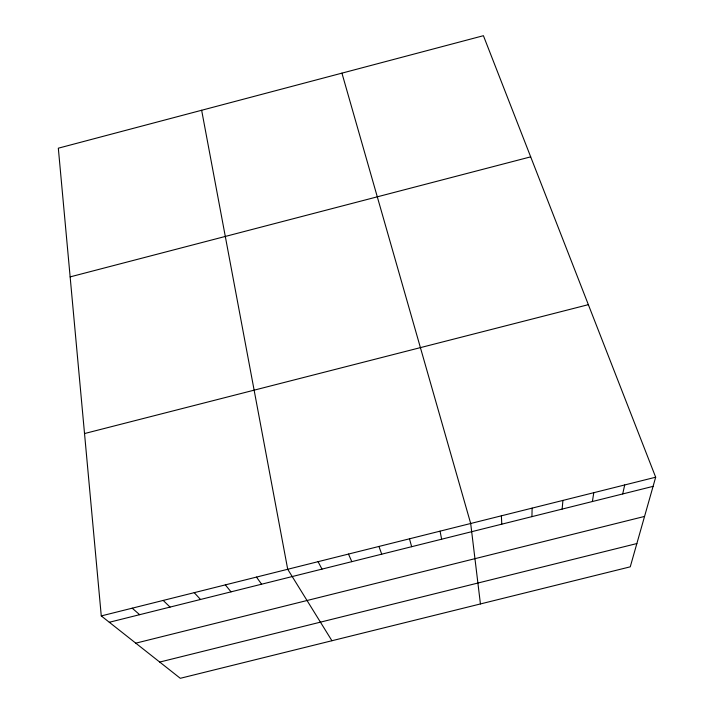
<?xml version="1.0" encoding="UTF-8"?>
<svg xmlns="http://www.w3.org/2000/svg" width="714" height="714" viewBox="0 0 714 714"><rect width="100%" height="100%" fill="white"/><g stroke="black" fill="none" stroke-linecap="round" stroke-linejoin="round"><path stroke-width="1.07" d="M531.93 516.641L532.126 508.127M562.132 509.091L562.927 500.416M592.397 501.523L593.789 492.696M622.715 493.945L624.696 484.967M655.675 477.211L630.257 566.827L180.294 678.3L101.272 615.923L58.325 148.191L483.414 35.7L655.675 477.211L101.272 615.923M70.142 276.889L530.681 156.848M84.529 433.55L588.354 304.664M109.313 622.269L653.078 486.359M135.785 643.171L644.555 516.427M159.731 662.065L636.852 543.559M132.206 608.185L139.658 614.692M163.194 600.438L170.057 607.087M194.235 592.665L200.518 599.474M225.338 584.882L231.024 591.852M256.496 577.091L261.592 584.213M331.93 640.735L287.715 569.281L201.643 110.268M318.069 561.686L321.996 569.112M348.486 554.073L351.823 561.659M378.956 546.451L381.713 554.189M341.935 73.14L470.687 523.496L480.433 603.946M409.479 538.811L411.648 546.701M440.056 531.162L441.636 539.204M501.38 515.82L501.781 524.174"/></g></svg>
